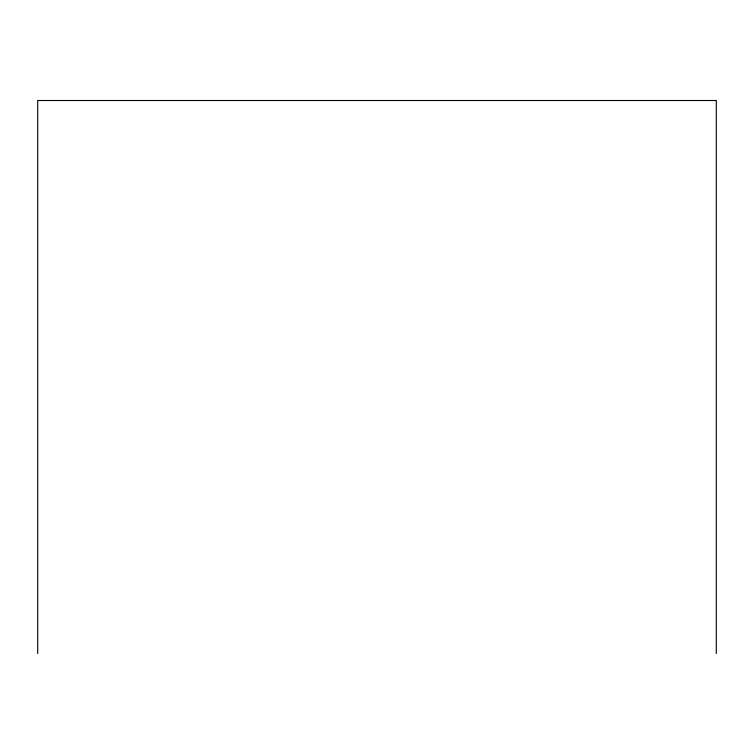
<?xml version="1.0" encoding="UTF-8"?>
<svg xmlns="http://www.w3.org/2000/svg" width="754" height="754" viewBox="0 0 754 754"><rect width="100%" height="100%" fill="white"/><g stroke="black" fill="none" stroke-linecap="round" stroke-linejoin="round"><path stroke-width="1.13" d="M716.3 653.492L716.3 100.508L37.7 100.508L37.7 653.492"/></g></svg>
